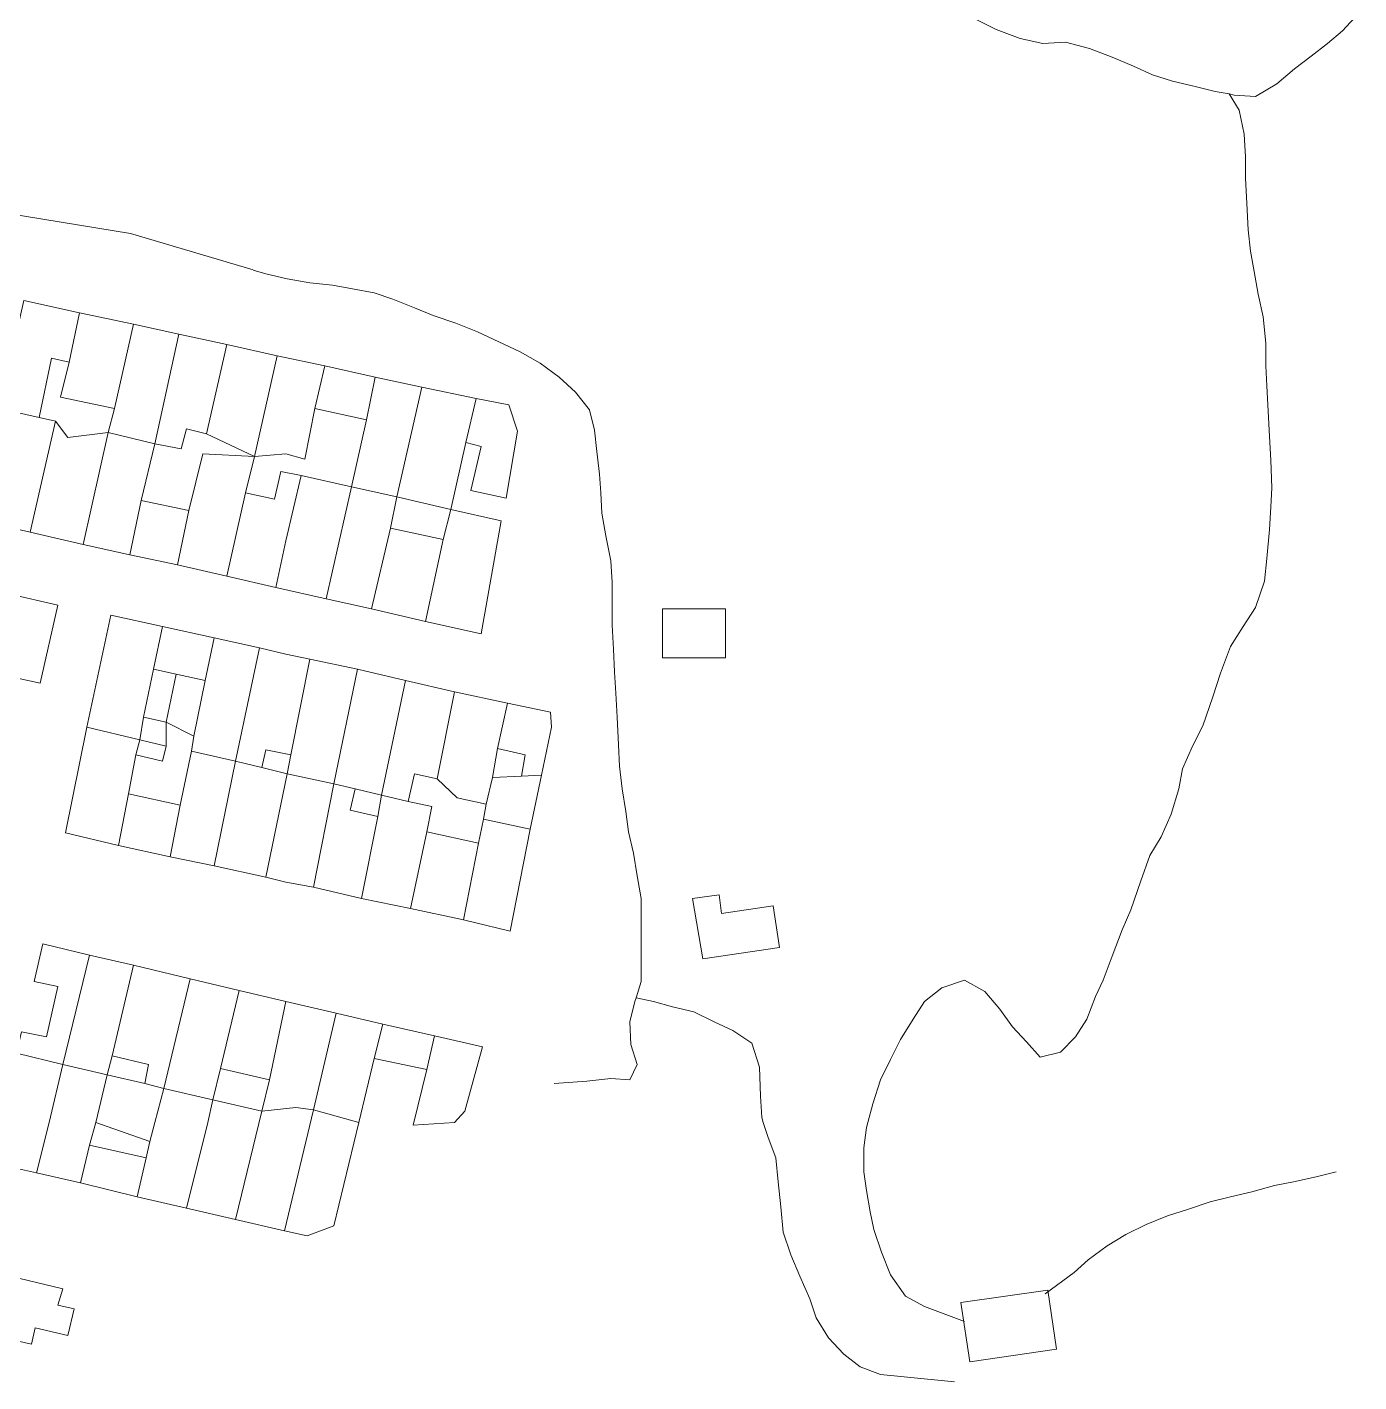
# Model space of a CAD drawing. Header units: inches. Extents: x 1138763 to 1140867, y 1050756 to 1053008.
# Drawn here: x 1140417.5 to 1140549.7, y 1050980.3 to 1051114.7 of the extents above; entities that cross this region are included whole.
import ezdxf

# ---------------------------------------------------------------- set-up
doc = ezdxf.new("R2010")
doc.units = ezdxf.units.IN
doc.header["$MEASUREMENT"] = 0
for name, color, linetype, lineweight in [('LimEdif_AM', 44, 'Continuous', 5), ('ViaPrin_AM', 1, 'Continuous', 15), ('ViaSec_AM', 1, 'Continuous', 18)]:
    doc.layers.add(name, color=color, linetype=linetype, lineweight=lineweight)

msp = doc.modelspace()

# ---------------------------------------------------------------- linework, layer by layer
at = {"layer": 'LimEdif_AM'}
for points in [[(1140417.19, 1051087.62), (1140422.69, 1051086.37), (1140421.69, 1051081.5), (1140419.94, 1051081.87), (1140418.69, 1051076), (1140414.69, 1051076.87), (1140415.31, 1051079.37), (1140417.19, 1051087.62)], [(1140422.69, 1051086.37), (1140428.06, 1051085.25), (1140426.19, 1051076.87), (1140420.81, 1051078), (1140421.69, 1051081.5), (1140422.69, 1051086.37)], [(1140428.06, 1051085.25), (1140432.56, 1051084.25), (1140430.19, 1051073.37), (1140425.56, 1051074.5), (1140426.19, 1051076.87), (1140428.06, 1051085.25)], [(1140432.56, 1051084.25), (1140437.31, 1051083.25), (1140435.31, 1051074.37), (1140433.31, 1051074.87), (1140432.81, 1051072.87), (1140430.19, 1051073.37), (1140432.56, 1051084.25)], [(1140437.31, 1051083.25), (1140442.31, 1051082.12), (1140440.06, 1051072.12), (1140435.31, 1051074.37), (1140437.31, 1051083.25)], [(1140426.19, 1051076.87), (1140425.56, 1051074.5), (1140421.56, 1051074), (1140420.31, 1051075.62), (1140418.69, 1051076), (1140419.94, 1051081.87), (1140421.69, 1051081.5), (1140420.81, 1051078), (1140426.19, 1051076.87)], [(1140442.31, 1051082.12), (1140447.06, 1051081.12), (1140446.06, 1051076.87), (1140445.06, 1051071.87), (1140443.19, 1051072.37), (1140440.06, 1051072.12), (1140442.31, 1051082.12)], [(1140447.06, 1051081.12), (1140452.06, 1051080), (1140451.19, 1051075.75), (1140446.06, 1051076.87), (1140447.06, 1051081.12)], [(1140452.06, 1051080), (1140456.69, 1051079), (1140454.19, 1051068.12), (1140449.69, 1051069.12), (1140451.19, 1051075.75), (1140452.06, 1051080)], [(1140456.69, 1051079), (1140462.06, 1051077.87), (1140461.06, 1051073.5), (1140459.56, 1051066.87), (1140454.19, 1051068.12), (1140456.69, 1051079)], [(1140462.06, 1051077.87), (1140465.31, 1051077.25), (1140466.19, 1051074.62), (1140465.06, 1051068), (1140461.56, 1051068.75), (1140462.56, 1051073.12), (1140461.06, 1051073.5), (1140462.06, 1051077.87)], [(1140418.69, 1051076), (1140420.31, 1051075.62), (1140417.81, 1051064.62), (1140412.31, 1051065.87), (1140414.69, 1051076.87), (1140418.69, 1051076)], [(1140451.19, 1051075.75), (1140449.69, 1051069.12), (1140444.69, 1051070.25), (1140442.69, 1051070.62), (1140442.06, 1051067.87), (1140439.19, 1051068.5), (1140440.06, 1051072.12), (1140443.19, 1051072.37), (1140445.06, 1051071.87), (1140446.06, 1051076.87), (1140451.19, 1051075.75)], [(1140425.56, 1051074.5), (1140423.06, 1051063.37), (1140417.81, 1051064.62), (1140420.31, 1051075.62), (1140421.56, 1051074), (1140425.56, 1051074.5)], [(1140430.19, 1051073.37), (1140428.81, 1051067.75), (1140427.69, 1051062.37), (1140423.06, 1051063.37), (1140425.56, 1051074.5), (1140430.19, 1051073.37)], [(1140435.31, 1051074.37), (1140440.06, 1051072.12), (1140434.94, 1051072.37), (1140433.56, 1051066.75), (1140428.81, 1051067.75), (1140430.19, 1051073.37), (1140432.81, 1051072.87), (1140433.31, 1051074.87), (1140435.31, 1051074.37)], [(1140439.19, 1051068.5), (1140437.31, 1051060.25), (1140432.44, 1051061.37), (1140433.56, 1051066.75), (1140434.94, 1051072.37), (1140440.06, 1051072.12), (1140439.19, 1051068.5)], [(1140444.69, 1051070.25), (1140443.19, 1051063.75), (1140442.19, 1051059.12), (1140437.31, 1051060.25), (1140439.19, 1051068.5), (1140442.06, 1051067.87), (1140442.69, 1051070.62), (1140444.69, 1051070.25)], [(1140449.69, 1051069.12), (1140447.19, 1051058), (1140442.19, 1051059.12), (1140443.19, 1051063.75), (1140444.69, 1051070.25), (1140449.69, 1051069.12)], [(1140454.19, 1051068.12), (1140453.56, 1051065), (1140451.69, 1051057), (1140447.19, 1051058), (1140449.69, 1051069.12), (1140454.19, 1051068.12)], [(1140433.56, 1051066.75), (1140432.44, 1051061.37), (1140427.69, 1051062.37), (1140428.81, 1051067.75), (1140433.56, 1051066.75)], [(1140459.56, 1051066.87), (1140458.81, 1051063.87), (1140453.56, 1051065), (1140454.19, 1051068.12), (1140459.56, 1051066.87)], [(1140459.56, 1051066.87), (1140464.56, 1051065.75), (1140462.56, 1051054.5), (1140457.06, 1051055.75), (1140458.81, 1051063.87), (1140459.56, 1051066.87)], [(1140458.81, 1051063.87), (1140457.06, 1051055.75), (1140451.69, 1051057), (1140453.56, 1051065), (1140458.81, 1051063.87)], [(1140415.69, 1051058.5), (1140420.56, 1051057.37), (1140418.81, 1051049.62), (1140415.31, 1051050.37), (1140415.69, 1051058.5)], [(1140486.81, 1051052.12), (1140480.56, 1051052.12), (1140480.56, 1051057), (1140486.81, 1051057), (1140486.81, 1051052.12)], [(1140430.94, 1051055.25), (1140430.06, 1051051), (1140429.06, 1051046.25), (1140428.69, 1051044), (1140423.44, 1051045.25), (1140425.81, 1051056.37), (1140430.94, 1051055.25)], [(1140430.94, 1051055.25), (1140436.06, 1051054.12), (1140435.19, 1051049.87), (1140432.31, 1051050.5), (1140430.06, 1051051), (1140430.94, 1051055.25)], [(1140436.06, 1051054.12), (1140440.56, 1051053.12), (1140438.19, 1051041.87), (1140433.81, 1051042.87), (1140434.06, 1051044.37), (1140435.19, 1051049.87), (1140436.06, 1051054.12)], [(1140440.56, 1051053.12), (1140443.19, 1051052.5), (1140445.56, 1051052), (1140443.69, 1051042.5), (1140441.19, 1051043), (1140440.81, 1051041.25), (1140438.19, 1051041.87), (1140440.56, 1051053.12)], [(1140445.56, 1051052), (1140450.31, 1051051), (1140447.94, 1051039.62), (1140443.31, 1051040.62), (1140443.69, 1051042.5), (1140445.56, 1051052)], [(1140432.31, 1051050.5), (1140431.31, 1051045.75), (1140429.06, 1051046.25), (1140430.06, 1051051), (1140432.31, 1051050.5)], [(1140435.19, 1051049.87), (1140434.06, 1051044.37), (1140431.31, 1051045.75), (1140432.31, 1051050.5), (1140435.19, 1051049.87)], [(1140450.31, 1051051), (1140455.06, 1051049.87), (1140452.69, 1051038.5), (1140450.06, 1051039.12), (1140447.94, 1051039.62), (1140450.31, 1051051)], [(1140455.06, 1051049.87), (1140459.94, 1051048.75), (1140458.19, 1051040.12), (1140455.94, 1051040.62), (1140455.31, 1051037.87), (1140452.69, 1051038.5), (1140455.06, 1051049.87)], [(1140459.94, 1051048.75), (1140465.19, 1051047.62), (1140464.19, 1051043.12), (1140463.69, 1051040.25), (1140463.06, 1051037.62), (1140460.19, 1051038.25), (1140458.19, 1051040.12), (1140459.94, 1051048.75)], [(1140465.19, 1051047.62), (1140469.44, 1051046.75), (1140469.56, 1051045.25), (1140468.56, 1051040.5), (1140466.56, 1051040.37), (1140466.94, 1051042.5), (1140464.19, 1051043.12), (1140465.19, 1051047.62)], [(1140431.31, 1051045.75), (1140431.31, 1051043.37), (1140428.69, 1051044), (1140429.06, 1051046.25), (1140431.31, 1051045.75)], [(1140428.69, 1051044), (1140428.31, 1051042.5), (1140427.56, 1051038.62), (1140426.56, 1051033.5), (1140421.31, 1051034.75), (1140423.44, 1051045.25), (1140428.69, 1051044)], [(1140434.06, 1051044.37), (1140433.81, 1051042.87), (1140432.69, 1051037.5), (1140427.56, 1051038.62), (1140428.31, 1051042.5), (1140430.94, 1051041.87), (1140431.31, 1051043.37), (1140431.31, 1051045.75), (1140434.06, 1051044.37)], [(1140431.31, 1051043.37), (1140430.94, 1051041.87), (1140428.31, 1051042.5), (1140428.69, 1051044), (1140431.31, 1051043.37)], [(1140438.19, 1051041.87), (1140436.06, 1051031.5), (1140431.69, 1051032.37), (1140432.69, 1051037.5), (1140433.81, 1051042.87), (1140438.19, 1051041.87)], [(1140443.69, 1051042.5), (1140443.31, 1051040.62), (1140440.81, 1051041.25), (1140441.19, 1051043), (1140443.69, 1051042.5)], [(1140466.56, 1051040.37), (1140463.69, 1051040.25), (1140464.19, 1051043.12), (1140466.94, 1051042.5), (1140466.56, 1051040.37)], [(1140440.81, 1051041.25), (1140443.31, 1051040.62), (1140441.19, 1051030.37), (1140436.06, 1051031.5), (1140438.19, 1051041.87), (1140440.81, 1051041.25)], [(1140447.94, 1051039.62), (1140445.94, 1051029.37), (1140443.19, 1051029.87), (1140441.19, 1051030.37), (1140443.31, 1051040.62), (1140447.94, 1051039.62)], [(1140450.06, 1051039.12), (1140449.56, 1051037), (1140452.31, 1051036.37), (1140450.69, 1051028.25), (1140445.94, 1051029.37), (1140447.94, 1051039.62), (1140450.06, 1051039.12)], [(1140458.19, 1051040.12), (1140460.19, 1051038.25), (1140463.06, 1051037.62), (1140462.81, 1051036.12), (1140462.31, 1051033.75), (1140457.19, 1051034.87), (1140457.69, 1051037.37), (1140455.31, 1051037.87), (1140455.94, 1051040.62), (1140458.19, 1051040.12)], [(1140468.56, 1051040.5), (1140467.44, 1051035.12), (1140462.81, 1051036.12), (1140463.06, 1051037.62), (1140463.69, 1051040.25), (1140466.56, 1051040.37), (1140468.56, 1051040.5)], [(1140432.69, 1051037.5), (1140431.69, 1051032.37), (1140426.56, 1051033.5), (1140427.56, 1051038.62), (1140432.69, 1051037.5)], [(1140452.69, 1051038.5), (1140452.31, 1051036.37), (1140449.56, 1051037), (1140450.06, 1051039.12), (1140452.69, 1051038.5)], [(1140455.31, 1051037.87), (1140457.69, 1051037.37), (1140457.19, 1051034.87), (1140455.56, 1051027.25), (1140450.69, 1051028.25), (1140452.31, 1051036.37), (1140452.69, 1051038.5), (1140455.31, 1051037.87)], [(1140467.44, 1051035.12), (1140465.44, 1051025), (1140460.81, 1051026.12), (1140462.31, 1051033.75), (1140462.81, 1051036.12), (1140467.44, 1051035.12)], [(1140462.31, 1051033.75), (1140460.81, 1051026.12), (1140455.56, 1051027.25), (1140457.19, 1051034.87), (1140462.31, 1051033.75)], [(1140484.56, 1051022.25), (1140483.56, 1051028.25), (1140486.19, 1051028.62), (1140486.44, 1051026.75), (1140491.56, 1051027.5), (1140492.19, 1051023.37), (1140484.56, 1051022.25)], [(1140416.44, 1051012.87), (1140416.94, 1051015), (1140419.44, 1051014.5), (1140420.56, 1051019.5), (1140418.19, 1051020), (1140419.06, 1051023.75), (1140423.69, 1051022.62), (1140421.06, 1051011.75), (1140416.44, 1051012.87)], [(1140423.69, 1051022.62), (1140428.06, 1051021.62), (1140425.94, 1051012.62), (1140425.44, 1051010.75), (1140421.06, 1051011.75), (1140423.69, 1051022.62)], [(1140428.06, 1051021.62), (1140433.69, 1051020.25), (1140431.06, 1051009.37), (1140429.19, 1051009.87), (1140429.56, 1051011.75), (1140425.94, 1051012.62), (1140428.06, 1051021.62)], [(1140433.69, 1051020.25), (1140438.56, 1051019.12), (1140436.69, 1051011.37), (1140435.94, 1051008.25), (1140431.06, 1051009.37), (1140433.69, 1051020.25)], [(1140438.56, 1051019.12), (1140443.19, 1051018), (1140441.56, 1051010.25), (1140436.69, 1051011.37), (1140438.56, 1051019.12)], [(1140443.19, 1051018), (1140448.19, 1051016.87), (1140445.94, 1051007.25), (1140444.19, 1051007.5), (1140440.81, 1051007.12), (1140441.56, 1051010.25), (1140443.19, 1051018)], [(1140448.19, 1051016.87), (1140452.81, 1051015.75), (1140451.94, 1051012.37), (1140450.44, 1051006), (1140445.94, 1051007.25), (1140448.19, 1051016.87)], [(1140452.81, 1051015.75), (1140457.94, 1051014.62), (1140457.19, 1051011.25), (1140451.94, 1051012.37), (1140452.81, 1051015.75)], [(1140457.94, 1051014.62), (1140462.69, 1051013.5), (1140460.94, 1051007.12), (1140459.94, 1051006), (1140455.81, 1051005.75), (1140457.19, 1051011.25), (1140457.94, 1051014.62)], [(1140421.06, 1051011.75), (1140419.69, 1051006), (1140418.44, 1051001), (1140413.94, 1051002), (1140414.69, 1051006), (1140416.44, 1051012.87), (1140421.06, 1051011.75)], [(1140425.94, 1051012.62), (1140429.56, 1051011.75), (1140429.19, 1051009.87), (1140425.44, 1051010.75), (1140425.94, 1051012.62)], [(1140425.44, 1051010.75), (1140424.31, 1051006), (1140423.69, 1051003.75), (1140422.81, 1051000), (1140418.44, 1051001), (1140419.69, 1051006), (1140421.06, 1051011.75), (1140425.44, 1051010.75)], [(1140441.56, 1051010.25), (1140440.81, 1051007.12), (1140435.94, 1051008.25), (1140436.69, 1051011.37), (1140441.56, 1051010.25)], [(1140429.19, 1051009.87), (1140431.06, 1051009.37), (1140430.19, 1051006), (1140429.69, 1051004.12), (1140424.31, 1051006), (1140425.44, 1051010.75), (1140429.19, 1051009.87)], [(1140435.94, 1051008.25), (1140435.44, 1051006), (1140433.31, 1050997.5), (1140428.44, 1050998.62), (1140429.31, 1051002.5), (1140429.69, 1051004.12), (1140430.19, 1051006), (1140431.06, 1051009.37), (1140435.94, 1051008.25)], [(1140440.81, 1051007.12), (1140438.19, 1050996.37), (1140433.31, 1050997.5), (1140435.44, 1051006), (1140435.94, 1051008.25), (1140440.81, 1051007.12)], [(1140445.94, 1051007.25), (1140443.06, 1050995.25), (1140438.19, 1050996.37), (1140440.81, 1051007.12), (1140444.19, 1051007.5), (1140445.94, 1051007.25)], [(1140450.44, 1051006), (1140447.94, 1050995.75), (1140445.31, 1050994.75), (1140443.06, 1050995.25), (1140445.94, 1051007.25), (1140450.44, 1051006)], [(1140429.69, 1051004.12), (1140429.31, 1051002.5), (1140423.69, 1051003.75), (1140424.31, 1051006), (1140429.69, 1051004.12)], [(1140429.31, 1051002.5), (1140428.44, 1050998.62), (1140422.81, 1051000), (1140423.69, 1051003.75), (1140429.31, 1051002.5)], [(1140415.81, 1050990.75), (1140421.06, 1050989.5), (1140420.56, 1050987.87), (1140422.19, 1050987.5), (1140421.56, 1050984.87), (1140418.31, 1050985.62), (1140417.94, 1050984), (1140414.56, 1050984.75), (1140415.81, 1050990.75)], [(1140511.06, 1050982.25), (1140510.19, 1050988.12), (1140518.81, 1050989.37), (1140519.69, 1050983.5), (1140511.06, 1050982.25)]]:
    msp.add_lwpolyline(points, dxfattribs=at)
at = {"layer": 'ViaPrin_AM'}
msp.add_lwpolyline([(1140439.94, 1051090.64), (1140427.75, 1051094.26), (1140410.34, 1051097.09), (1140377.46, 1051104.82), (1140340.8, 1051111.22), (1140315.32, 1051121.73)], dxfattribs=at)
at = {"layer": 'ViaSec_AM'}
for points in [[(1140511.44, 1051115.62), (1140513.69, 1051114.5), (1140516.06, 1051113.62), (1140518.31, 1051113.12), (1140520.56, 1051113.25), (1140522.94, 1051112.62), (1140525.19, 1051111.75), (1140527.31, 1051110.87), (1140529.19, 1051110), (1140531.19, 1051109.37), (1140533.31, 1051108.87), (1140535.44, 1051108.37), (1140536.81, 1051108.12), (1140537.31, 1051108), (1140539.44, 1051107.87), (1140541.56, 1051109.12), (1140543.31, 1051110.62), (1140544.94, 1051111.87), (1140546.56, 1051113.12), (1140548.06, 1051114.37), (1140549.69, 1051116.12)], [(1140510.56, 1050986.25), (1140506.56, 1050987.75), (1140504.69, 1050988.75), (1140503.19, 1050990.87), (1140502.31, 1050993.12), (1140501.56, 1050995.37), (1140501.19, 1050997.12), (1140500.81, 1050999.25), (1140500.56, 1051001.12), (1140500.56, 1051003.5), (1140500.81, 1051005.5), (1140500.94, 1051006), (1140501.44, 1051007.87), (1140502.19, 1051010.25), (1140503.19, 1051012.25), (1140504.19, 1051014.25), (1140505.44, 1051016.25), (1140506.56, 1051018), (1140508.31, 1051019.37), (1140510.56, 1051020.12), (1140512.56, 1051019), (1140514.06, 1051017.25), (1140515.31, 1051015.5), (1140516.69, 1051014), (1140518.06, 1051012.5), (1140520.06, 1051013), (1140521.56, 1051014.5), (1140522.69, 1051016.25), (1140523.56, 1051018.5), (1140524.31, 1051020.12), (1140525.19, 1051022.5), (1140526.19, 1051025.12), (1140527.06, 1051027.12), (1140528.06, 1051030), (1140528.94, 1051032.5), (1140530.06, 1051034.37), (1140531.06, 1051036.62), (1140531.81, 1051039.12), (1140532.19, 1051041.12), (1140533.19, 1051043.37), (1140534.19, 1051045.37), (1140535.19, 1051048.25), (1140535.94, 1051050.62), (1140536.94, 1051053.25), (1140538.19, 1051055.25), (1140539.44, 1051057.12), (1140540.31, 1051059.75), (1140540.56, 1051062), (1140540.81, 1051064.87), (1140540.94, 1051067.12), (1140541.06, 1051069), (1140540.94, 1051071.75), (1140540.81, 1051074.12), (1140540.69, 1051076.62), (1140540.56, 1051079.12), (1140540.44, 1051081.12), (1140540.44, 1051083.37), (1140540.19, 1051086), (1140539.69, 1051088.25), (1140539.31, 1051090.5), (1140538.94, 1051092.5), (1140538.69, 1051094.62), (1140538.56, 1051097.25), (1140538.44, 1051099.75), (1140538.44, 1051101.87), (1140538.31, 1051104.12), (1140537.81, 1051106.5), (1140536.81, 1051108.12)], [(1140439.94, 1051090.62), (1140441.19, 1051090.25), (1140443.31, 1051089.75), (1140445.56, 1051089.37), (1140447.81, 1051089.12), (1140449.81, 1051088.75), (1140451.94, 1051088.37), (1140453.81, 1051087.75), (1140455.94, 1051086.87), (1140457.81, 1051086.12), (1140460.06, 1051085.37), (1140462.19, 1051084.5), (1140464.31, 1051083.5), (1140466.44, 1051082.5), (1140468.44, 1051081.37), (1140470.31, 1051080), (1140471.94, 1051078.5), (1140473.31, 1051076.75), (1140473.81, 1051074.75), (1140474.06, 1051072.62), (1140474.31, 1051070.37), (1140474.44, 1051068.5), (1140474.56, 1051066.5), (1140474.94, 1051064.25), (1140475.44, 1051061.75), (1140475.56, 1051059.62), (1140475.56, 1051057.5), (1140475.56, 1051055.37), (1140475.69, 1051053), (1140475.81, 1051050.75), (1140475.94, 1051048.62), (1140476.06, 1051046.25), (1140476.19, 1051043.5), (1140476.31, 1051041.37), (1140476.56, 1051039.12), (1140476.94, 1051036.87), (1140477.19, 1051034.87), (1140477.69, 1051032.75), (1140478.06, 1051030.5), (1140478.44, 1051028.25), (1140478.44, 1051026.25), (1140478.44, 1051024.25), (1140478.44, 1051021.87), (1140478.44, 1051020), (1140477.94, 1051018.37), (1140477.81, 1051018), (1140477.31, 1051016), (1140477.44, 1051013.75), (1140478.06, 1051011.75), (1140477.31, 1051010.25), (1140475.44, 1051010.37), (1140473.06, 1051010.12), (1140469.81, 1051009.87)], [(1140509.56, 1050980.25), (1140504.56, 1050980.75), (1140502.19, 1050981), (1140500.19, 1050981.75), (1140498.56, 1050983), (1140497.06, 1050984.62), (1140495.81, 1050986.62), (1140495.19, 1050988.5), (1140494.19, 1050990.75), (1140493.31, 1050992.87), (1140492.56, 1050995.12), (1140492.31, 1050997.62), (1140492.06, 1051000.12), (1140491.81, 1051002.5), (1140491.06, 1051004.5), (1140490.56, 1051006), (1140490.44, 1051006.5), (1140490.31, 1051008.62), (1140490.19, 1051011.5), (1140489.44, 1051013.87), (1140487.56, 1051015.12), (1140485.69, 1051016), (1140483.69, 1051017), (1140481.56, 1051017.5), (1140479.69, 1051018), (1140477.94, 1051018.37)], [(1140518.56, 1050989), (1140521.44, 1050991.12), (1140522.81, 1050992.37), (1140524.69, 1050993.75), (1140526.56, 1050994.87), (1140528.56, 1050995.87), (1140530.69, 1050996.75), (1140532.69, 1050997.37), (1140534.94, 1050998.12), (1140536.94, 1050998.62), (1140539.06, 1050999.12), (1140541.31, 1050999.75), (1140543.19, 1051000.12), (1140545.44, 1051000.62), (1140547.44, 1051001.12)]]:
    msp.add_lwpolyline(points, dxfattribs=at)

doc.saveas('drawing.dxf')
